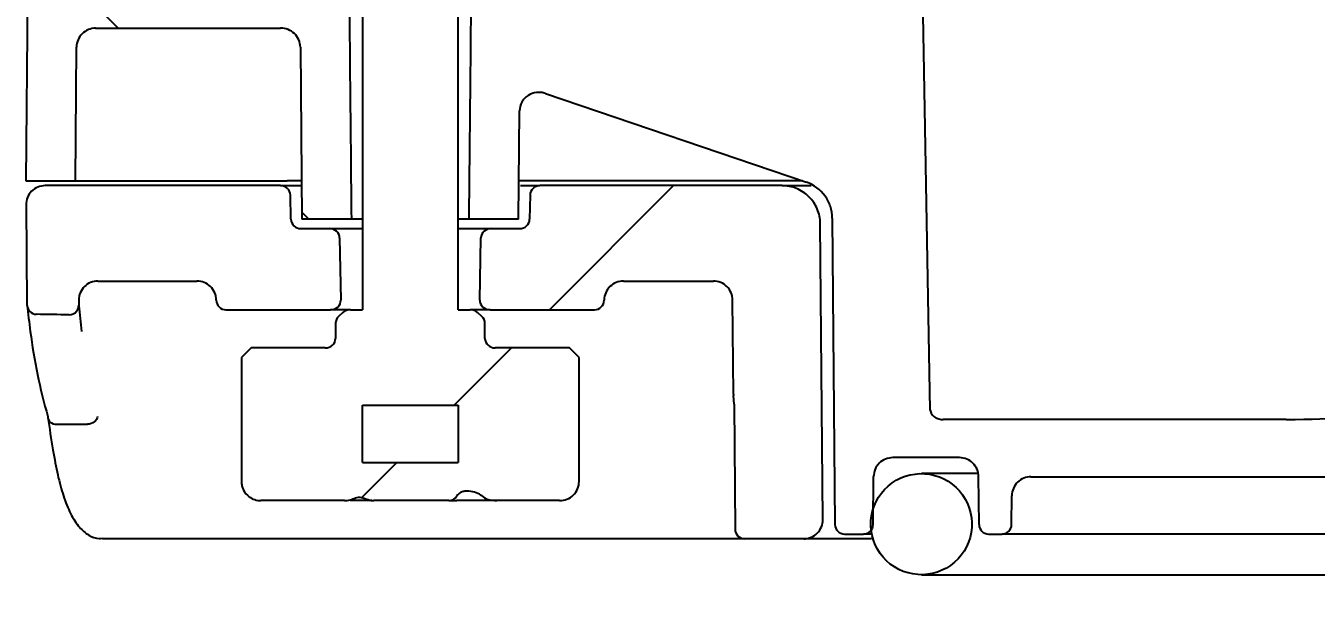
# Model space of a CAD drawing. Header units: millimetres. Extents: x 0 to 4637, y 0 to 3023.
# Drawn here: x 3237.1 to 3292.3, y 2655 to 2679.6 of the extents above; entities that cross this region are included whole.
import ezdxf
from ezdxf import colors
from ezdxf.entities.mleader import LeaderData, LeaderLine
from ezdxf.math import Vec2, Vec3

# ---------------------------------------------------------------- set-up
doc = ezdxf.new("R2010")
doc.units = ezdxf.units.MM
for name, color, linetype in [('ABVP_PLASTIC_HOS', 7, 'Continuous'), ('CARBON_FILTER_HO', 7, 'Continuous'), ('Default', 7, 'Continuous'), ('KNOB_FOR_CABINET', 7, 'Continuous'), ('O-RING_FOR_ABV_3', 7, 'Continuous')]:
    doc.layers.add(name, color=color, linetype=linetype)
doc.styles.get("Standard").update_dxf_attribs({"font": 'calibri.ttf'})

# ---------------------------------------------------------------- blocks, each defined once
blk = doc.blocks.new('SE11')
at = {"layer": 'ABVP_PLASTIC_HOS', "linetype": 'Continuous'}
h = blk.add_hatch(dxfattribs=at)
h.set_pattern_fill('ANSI34', scale=2, angle=90, style=0)
edge = h.paths.add_edge_path()
edge.add_line((387.8821, 338.9617), (389.1426, 338.9617))
edge.add_spline(control_points=[(389.1426, 338.9617), (389.1597, 338.9617), (389.177, 338.9584), (389.2089, 338.9459), (389.2238, 338.9365), (389.2488, 338.913), (389.2591, 338.8987), (389.2731, 338.8672), (389.2769, 338.8502), (389.277, 338.8328)], knot_values=[0, 0, 0, 0, 0.25, 0.25, 0.5, 0.5, 0.75, 0.75, 1, 1, 1, 1], degree=3, periodic=0)
edge.add_line((389.277, 338.8328), (389.2877, 337.6617))
edge.add_line((389.2877, 337.6617), (389.6246, 337.6617))
edge.add_spline(control_points=[(389.6246, 337.6617), (389.6189, 338.2342), (389.6133, 338.8066), (389.6077, 339.3791), (389.6046, 339.6951), (389.6015, 340.0112), (389.5984, 340.3273)], knot_values=[0, 0, 0, 0, 0.013212, 0.013212, 0.013212, 0.020506, 0.020506, 0.020506, 0.020506], degree=3, periodic=0)
edge.add_spline(control_points=[(389.5984, 340.3273), (389.5982, 340.3452), (389.5893, 340.3623), (389.5623, 340.3854), (389.5445, 340.3917), (389.5267, 340.3917)], knot_values=[0, 0, 0, 0, 0.5, 0.5, 1, 1, 1, 1], degree=3, periodic=0)
edge.add_line((389.5267, 340.3917), (387.557, 340.3917))
edge.add_spline(control_points=[(387.557, 340.3917), (387.5402, 340.3917), (387.5232, 340.3884), (387.4919, 340.3755), (387.4776, 340.366), (387.4413, 340.3301), (387.4273, 340.297), (387.427, 340.2628)], knot_values=[0, 0, 0, 0, 0.25, 0.25, 0.5, 0.5, 1, 1, 1, 1], degree=3, periodic=0)
edge.add_line((387.427, 340.2628), (387.4066, 337.9217))
edge.add_line((387.4066, 337.9217), (387.7441, 337.9217))
edge.add_line((387.7441, 337.9217), (387.7521, 338.8328))
edge.add_spline(control_points=[(387.7521, 338.8328), (387.7524, 338.867), (387.7664, 338.9001), (387.8027, 338.936), (387.817, 338.9455), (387.8483, 338.9584), (387.8652, 338.9617), (387.8821, 338.9617)], knot_values=[0, 0, 0, 0, 0.5, 0.5, 0.75, 0.75, 1, 1, 1, 1], degree=3, periodic=0)
h = blk.add_hatch(dxfattribs=at)
h.set_pattern_fill('ANSI34', scale=2, angle=90, style=0)
edge = h.paths.add_edge_path()
edge.add_line((392.9843, 335.5167), (393.1145, 335.5167))
edge.add_spline(control_points=[(393.1145, 335.5167), (393.1314, 335.5167), (393.1482, 335.5236), (393.1724, 335.5475), (393.1794, 335.5641), (393.1795, 335.5811)], knot_values=[0, 0, 0, 0, 0.5, 0.5, 1, 1, 1, 1], degree=3, periodic=0)
edge.add_line((393.1795, 335.5811), (393.1824, 335.9078))
edge.add_spline(control_points=[(393.1824, 335.9078), (393.1827, 335.9419), (393.1968, 335.9751), (393.245, 336.0229), (393.2786, 336.0367), (393.3125, 336.0367)], knot_values=[0, 0, 0, 0, 0.5, 0.5, 1, 1, 1, 1], degree=3, periodic=0)
edge.add_line((393.3125, 336.0367), (393.7677, 336.0367))
edge.add_spline(control_points=[(393.7677, 336.0367), (393.7846, 336.0367), (393.8016, 336.0333), (393.8328, 336.0205), (393.8473, 336.0109), (393.8712, 335.9872), (393.881, 335.9728), (393.8941, 335.9417), (393.8976, 335.9248), (393.8978, 335.9078)], knot_values=[0, 0, 0, 0, 0.25, 0.25, 0.5, 0.5, 0.75, 0.75, 1, 1, 1, 1], degree=3, periodic=0)
edge.add_line((393.8978, 335.9078), (393.9006, 335.5811))
edge.add_spline(control_points=[(393.9006, 335.5811), (393.9008, 335.5641), (393.9079, 335.5474), (393.9319, 335.5237), (393.9487, 335.5167), (393.9657, 335.5167)], knot_values=[0, 0, 0, 0, 0.5, 0.5, 1, 1, 1, 1], degree=3, periodic=0)
edge.add_line((393.9657, 335.5167), (394.0575, 335.5167))
edge.add_spline(control_points=[(394.0575, 335.5167), (394.0744, 335.5167), (394.0912, 335.5236), (394.1154, 335.5475), (394.1224, 335.5641), (394.1226, 335.5811)], knot_values=[0, 0, 0, 0, 0.5, 0.5, 1, 1, 1, 1], degree=3, periodic=0)
edge.add_line((394.1226, 335.5811), (394.1243, 335.7778))
edge.add_spline(control_points=[(394.1243, 335.7778), (394.1246, 335.8119), (394.1387, 335.8451), (394.187, 335.8929), (394.2205, 335.9067), (394.2544, 335.9067)], knot_values=[0, 0, 0, 0, 0.5, 0.5, 1, 1, 1, 1], degree=3, periodic=0)
edge.add_line((394.2544, 335.9067), (397.2917, 335.9067))
edge.add_line((397.2917, 335.9067), (397.2951, 336.2968))
edge.add_spline(control_points=[(397.2951, 336.2968), (397.3392, 336.9311), (397.3833, 337.5654), (397.4273, 338.1997)], knot_values=[0, 0, 0, 0, 0.014673, 0.014673, 0.014673, 0.014673], degree=3, periodic=0)
edge.add_spline(control_points=[(397.4273, 338.1997), (397.4285, 338.216), (397.4312, 338.2323), (397.4395, 338.2637), (397.4451, 338.2789), (397.4591, 338.3083), (397.4676, 338.3225), (397.4868, 338.3486), (397.4976, 338.3607), (397.5336, 338.3942), (397.5613, 338.4116), (397.6071, 338.4296), (397.6227, 338.4341), (397.6545, 338.4401), (397.671, 338.4417), (397.6873, 338.4417)], knot_values=[0, 0, 0, 0, 0.125, 0.125, 0.25, 0.25, 0.375, 0.375, 0.5, 0.5, 0.75, 0.75, 0.875, 0.875, 1, 1, 1, 1], degree=3, periodic=0)
edge.add_line((397.6873, 338.4417), (399.2611, 338.4417))
edge.add_line((399.2611, 338.4417), (399.2492, 339.3517))
edge.add_line((399.2492, 339.3517), (399.0532, 339.3517))
edge.add_spline(control_points=[(399.0532, 339.3517), (399.0331, 339.3517), (399.0138, 339.3445), (398.9892, 339.3279), (398.9815, 339.3213), (398.9716, 339.3102), (398.9684, 339.3062), (398.9634, 339.2976), (398.9615, 339.2929), (398.9613, 339.2878)], knot_values=[0, 0, 0, 0, 0.5, 0.5, 0.75, 0.75, 0.875, 0.875, 1, 1, 1, 1], degree=3, periodic=0)
edge.add_spline(control_points=[(398.9613, 339.2878), (398.9586, 339.2344), (398.9557, 339.181), (398.9501, 339.101), (398.9481, 339.0743), (398.9438, 339.0344), (398.9424, 339.021), (398.9388, 339.0047), (398.9383, 339.0013), (398.936, 338.9978), (398.9352, 338.997), (398.9337, 338.9978), (398.9333, 338.9987), (398.9323, 339.001), (398.9318, 339.0026), (398.9298, 339.0108), (398.929, 339.0176), (398.9282, 339.0243)], knot_values=[0, 0, 0, 0, 0.5, 0.5, 0.75, 0.75, 0.875, 0.875, 0.90625, 0.90625, 0.914063, 0.914063, 0.921875, 0.921875, 0.9375, 0.9375, 1, 1, 1, 1], degree=3, periodic=0)
edge.add_line((398.9282, 339.0243), (398.8966, 339.2875))
edge.add_ellipse((398.3024, 339.2867), major_axis=(0.5943, 0), ratio=0.109378, start_angle=0.75, end_angle=90)
edge.add_line((398.3024, 339.3517), (397.5326, 339.3517))
edge.add_ellipse((397.5326, 339.2867), major_axis=(-0.5943, 0), ratio=0.109378, start_angle=270, end_angle=359.25)
edge.add_line((396.9384, 339.2875), (396.5881, 336.3608))
edge.add_ellipse((395.9939, 336.3617), major_axis=(0.5943, 0), ratio=0.109378, start_angle=270, end_angle=359.25)
edge.add_line((395.9939, 336.2967), (393.6571, 336.2967))
edge.add_spline(control_points=[(393.6571, 336.2967), (393.647, 336.2967), (393.6371, 336.2979), (393.6178, 336.303), (393.6084, 336.3069), (393.5915, 336.3175), (393.5838, 336.3243), (393.5725, 336.341), (393.569, 336.3508), (393.5688, 336.3608)], knot_values=[0, 0, 0, 0, 0.25, 0.25, 0.5, 0.5, 0.75, 0.75, 1, 1, 1, 1], degree=3, periodic=0)
edge.add_spline(control_points=[(393.5688, 336.3608), (393.5514, 337.3364), (393.534, 338.312), (393.5165, 339.2875)], knot_values=[0, 0, 0, 0, 0.022517, 0.022517, 0.022517, 0.022517], degree=3, periodic=0)
edge.add_spline(control_points=[(393.5165, 339.2875), (393.5163, 339.2977), (393.5127, 339.3075), (393.5011, 339.3243), (393.4934, 339.3311), (393.4762, 339.3417), (393.4667, 339.3455), (393.4471, 339.3505), (393.4372, 339.3517), (393.4271, 339.3517)], knot_values=[0, 0, 0, 0, 0.25, 0.25, 0.5, 0.5, 0.75, 0.75, 1, 1, 1, 1], degree=3, periodic=0)
edge.add_line((393.4271, 339.3517), (393.0965, 339.3517))
edge.add_spline(control_points=[(393.0965, 339.3517), (393.0625, 339.3517), (393.0282, 339.3582), (392.9814, 339.379), (392.9665, 339.3879), (392.9403, 339.4098), (392.9289, 339.4231), (392.9211, 339.4384)], knot_values=[0, 0, 0, 0, 0.5, 0.5, 0.75, 0.75, 1, 1, 1, 1], degree=3, periodic=0)
edge.add_spline(control_points=[(392.9211, 339.4384), (392.9132, 339.4538), (392.8984, 339.4648), (392.8667, 339.4786), (392.8493, 339.4817), (392.8321, 339.4817)], knot_values=[0, 0, 0, 0, 0.5, 0.5, 1, 1, 1, 1], degree=3, periodic=0)
edge.add_line((392.8321, 339.4817), (392.8028, 339.4817))
edge.add_spline(control_points=[(392.8028, 339.4817), (392.7854, 339.4817), (392.7679, 339.4785), (392.7359, 339.4649), (392.7207, 339.4539), (392.7125, 339.4384)], knot_values=[0, 0, 0, 0, 0.5, 0.5, 1, 1, 1, 1], degree=3, periodic=0)
edge.add_spline(control_points=[(392.7125, 339.4384), (392.7043, 339.4226), (392.6921, 339.4091), (392.6645, 339.387), (392.6487, 339.3782), (392.5997, 339.3578), (392.5641, 339.3517), (392.5288, 339.3517)], knot_values=[0, 0, 0, 0, 0.25, 0.25, 0.5, 0.5, 1, 1, 1, 1], degree=3, periodic=0)
edge.add_line((392.5288, 339.3517), (391.7946, 339.3517))
edge.add_spline(control_points=[(391.7946, 339.3517), (391.7716, 339.3517), (391.749, 339.3539), (391.7045, 339.363), (391.6823, 339.3699), (391.6411, 339.3894), (391.6214, 339.4022), (391.598, 339.4273), (391.5912, 339.4368), (391.5815, 339.4576), (391.5786, 339.4691), (391.5784, 339.4806)], knot_values=[0, 0, 0, 0, 0.25, 0.25, 0.5, 0.5, 0.75, 0.75, 0.875, 0.875, 1, 1, 1, 1], degree=3, periodic=0)
edge.add_spline(control_points=[(391.5784, 339.4806), (391.5742, 339.7628), (391.5701, 340.045), (391.5659, 340.3273)], knot_values=[0, 0, 0, 0, 0.006514, 0.006514, 0.006514, 0.006514], degree=3, periodic=0)
edge.add_spline(control_points=[(391.5659, 340.3273), (391.5657, 340.339), (391.5596, 340.3503), (391.5433, 340.3672), (391.5331, 340.3735), (391.5117, 340.383), (391.5002, 340.3864), (391.4773, 340.3907), (391.4657, 340.3917), (391.4539, 340.3917)], knot_values=[0, 0, 0, 0, 0.25, 0.25, 0.5, 0.5, 0.75, 0.75, 1, 1, 1, 1], degree=3, periodic=0)
edge.add_line((391.4539, 340.3917), (390.5247, 340.3917))
edge.add_spline(control_points=[(390.5247, 340.3917), (390.5068, 340.3917), (390.4891, 340.3854), (390.462, 340.3623), (390.4532, 340.3453), (390.453, 340.3273)], knot_values=[0, 0, 0, 0, 0.5, 0.5, 1, 1, 1, 1], degree=3, periodic=0)
edge.add_spline(control_points=[(390.453, 340.3273), (390.4472, 339.7394), (390.4415, 339.1516), (390.4357, 338.5637), (390.4327, 338.2631), (390.4298, 337.9624), (390.4268, 337.6617)], knot_values=[0, 0, 0, 0, 0.013566, 0.013566, 0.013566, 0.020506, 0.020506, 0.020506, 0.020506], degree=3, periodic=0)
edge.add_line((390.4268, 337.6617), (390.7637, 337.6617))
edge.add_line((390.7637, 337.6617), (390.7704, 338.3987))
edge.add_spline(control_points=[(390.7704, 338.3987), (390.7706, 338.4195), (390.7759, 338.4399), (390.7911, 338.4671), (390.7972, 338.4755), (390.8112, 338.4905), (390.8193, 338.4972), (390.8451, 338.514), (390.865, 338.5212), (390.8956, 338.5248), (390.9061, 338.5249), (390.9266, 338.5227), (390.9366, 338.5205), (390.9465, 338.5171)], knot_values=[0, 0, 0, 0, 0.25, 0.25, 0.375, 0.375, 0.5, 0.5, 0.75, 0.75, 0.875, 0.875, 1, 1, 1, 1], degree=3, periodic=0)
edge.add_spline(control_points=[(390.9465, 338.5171), (391.5392, 338.3157), (392.1319, 338.1142), (392.7246, 337.9128)], knot_values=[0, 0, 0, 0, 1, 1, 1, 1], degree=3, periodic=0)
edge.add_spline(control_points=[(392.7246, 337.9128), (392.7757, 337.8954), (392.8205, 337.8622), (392.8675, 337.7971), (392.8797, 337.7732), (392.8965, 337.7221), (392.9008, 337.6959), (392.901, 337.6689)], knot_values=[0, 0, 0, 0, 0.5, 0.5, 0.75, 0.75, 1, 1, 1, 1], degree=3, periodic=0)
edge.add_line((392.901, 337.6689), (392.9193, 335.5811))
edge.add_spline(control_points=[(392.9193, 335.5811), (392.9194, 335.5641), (392.9265, 335.5474), (392.9505, 335.5237), (392.9674, 335.5167), (392.9843, 335.5167)], knot_values=[0, 0, 0, 0, 0.5, 0.5, 1, 1, 1, 1], degree=3, periodic=0)
at = {"layer": 'CARBON_FILTER_HO', "linetype": 'Continuous'}
h = blk.add_hatch(dxfattribs=at)
h.set_pattern_fill('ANSI34', angle=9e-06, style=0)
edge = h.paths.add_edge_path()
edge.add_line((387.8974, 337.2392), (388.5728, 337.2392))
edge.add_spline(control_points=[(388.5728, 337.2392), (388.5898, 337.2392), (388.6069, 337.2359), (388.6383, 337.2231), (388.653, 337.2136), (388.6773, 337.19), (388.6872, 337.1757), (388.7006, 337.1443), (388.7042, 337.1275), (388.7044, 337.1103)], knot_values=[0, 0, 0, 0, 0.25, 0.25, 0.5, 0.5, 0.75, 0.75, 1, 1, 1, 1], degree=3, periodic=0)
edge.add_line((388.7044, 337.1103), (388.7044, 337.1086))
edge.add_spline(control_points=[(388.7044, 337.1086), (388.7045, 337.0914), (388.7119, 337.0747), (388.7363, 337.051), (388.7533, 337.0442), (388.7703, 337.0442)], knot_values=[0, 0, 0, 0, 0.5, 0.5, 1, 1, 1, 1], degree=3, periodic=0)
edge.add_line((388.7703, 337.0442), (389.4822, 337.0442))
edge.add_spline(control_points=[(389.4822, 337.0442), (389.5001, 337.0442), (389.5182, 337.0508), (389.5447, 337.0746), (389.5531, 337.0922), (389.5528, 337.1103)], knot_values=[0, 0, 0, 0, 0.5, 0.5, 1, 1, 1, 1], degree=3, periodic=0)
edge.add_spline(control_points=[(389.5528, 337.1103), (389.5501, 337.2512), (389.5474, 337.392), (389.5447, 337.5328)], knot_values=[0, 0, 0, 0, 0.003251, 0.003251, 0.003251, 0.003251], degree=3, periodic=0)
edge.add_spline(control_points=[(389.5447, 337.5328), (389.5444, 337.5505), (389.5357, 337.5674), (389.5094, 337.5904), (389.4918, 337.5967), (389.4743, 337.5967)], knot_values=[0, 0, 0, 0, 0.5, 0.5, 1, 1, 1, 1], degree=3, periodic=0)
edge.add_line((389.4743, 337.5967), (389.28, 337.5967))
edge.add_spline(control_points=[(389.28, 337.5967), (389.2629, 337.5967), (389.2457, 337.6032), (389.2207, 337.6265), (389.2129, 337.6432), (389.2126, 337.6606)], knot_values=[0, 0, 0, 0, 0.5, 0.5, 1, 1, 1, 1], degree=3, periodic=0)
edge.add_line((389.2126, 337.6606), (389.2096, 337.8253))
edge.add_spline(control_points=[(389.2096, 337.8253), (389.2093, 337.8426), (389.2016, 337.8592), (389.1767, 337.8825), (389.1596, 337.8892), (389.1426, 337.8892)], knot_values=[0, 0, 0, 0, 0.5, 0.5, 1, 1, 1, 1], degree=3, periodic=0)
edge.add_line((389.1426, 337.8892), (387.5383, 337.8892))
edge.add_spline(control_points=[(387.5383, 337.8892), (387.5213, 337.8892), (387.5042, 337.8858), (387.4725, 337.8726), (387.4581, 337.863), (387.4339, 337.8385), (387.4243, 337.824), (387.4114, 337.7924), (387.4081, 337.7753), (387.4083, 337.7581)], knot_values=[0, 0, 0, 0, 0.25, 0.25, 0.5, 0.5, 0.75, 0.75, 1, 1, 1, 1], degree=3, periodic=0)
edge.add_line((387.4083, 337.7581), (387.4142, 337.0789))
edge.add_spline(control_points=[(387.4142, 337.0789), (387.4144, 337.0618), (387.4212, 337.0452), (387.4448, 337.0209), (387.4613, 337.0136), (387.4784, 337.0133)], knot_values=[0, 0, 0, 0, 0.5, 0.5, 1, 1, 1, 1], degree=3, periodic=0)
edge.add_line((387.4784, 337.0133), (387.7012, 337.0094))
edge.add_spline(control_points=[(387.7012, 337.0094), (387.7211, 337.0091), (387.7405, 337.0184), (387.7528, 337.0341)], knot_values=[0, 0, 0, 0, 1, 1, 1, 1], degree=3, periodic=0)
edge.add_spline(control_points=[(387.7528, 337.0341), (387.762, 337.0457), (387.767, 337.06), (387.7671, 337.0748)], knot_values=[0, 0, 0, 0, 1, 1, 1, 1], degree=3, periodic=0)
edge.add_line((387.7671, 337.0748), (387.7674, 337.1103))
edge.add_spline(control_points=[(387.7674, 337.1103), (387.7676, 337.1274), (387.7711, 337.1443), (387.7842, 337.1754), (387.794, 337.1897), (387.8179, 337.2134), (387.8323, 337.223), (387.8636, 337.2358), (387.8805, 337.2392), (387.8974, 337.2392)], knot_values=[0, 0, 0, 0, 0.25, 0.25, 0.5, 0.5, 0.75, 0.75, 1, 1, 1, 1], degree=3, periodic=0)
h = blk.add_hatch(dxfattribs=at)
h.set_pattern_fill('ANSI34', angle=9e-06, style=0)
edge = h.paths.add_edge_path()
edge.add_spline(control_points=[(392.2277, 336.4688), (392.2277, 336.4655), (392.2279, 336.4623), (392.2282, 336.4591)], knot_values=[0, 0, 0, 0, 0.000075, 0.000075, 0.000075, 0.000075], degree=3, periodic=0)
edge.add_spline(control_points=[(392.2282, 336.4591), (392.2302, 336.4393), (392.2313, 336.4196), (392.2315, 336.3999)], knot_values=[0, 0, 0, 0, 1, 1, 1, 1], degree=3, periodic=0)
edge.add_line((392.2315, 336.3999), (392.2389, 335.5486))
edge.add_spline(control_points=[(392.2389, 335.5486), (392.239, 335.5315), (392.2462, 335.5149), (392.2701, 335.4911), (392.287, 335.4842), (392.3039, 335.4842)], knot_values=[0, 0, 0, 0, 0.5, 0.5, 1, 1, 1, 1], degree=3, periodic=0)
edge.add_line((392.3039, 335.4842), (392.7065, 335.4842))
edge.add_spline(control_points=[(392.7065, 335.4842), (392.7408, 335.4842), (392.7747, 335.4983), (392.823, 335.547), (392.8369, 335.5809), (392.8366, 335.6153)], knot_values=[0, 0, 0, 0, 0.5, 0.5, 1, 1, 1, 1], degree=3, periodic=0)
edge.add_line((392.8366, 335.6153), (392.819, 337.6315))
edge.add_spline(control_points=[(392.819, 337.6315), (392.8188, 337.6485), (392.817, 337.6653), (392.8102, 337.6983), (392.8051, 337.7147), (392.7919, 337.746), (392.7838, 337.7608), (392.7649, 337.7888), (392.7539, 337.802), (392.7179, 337.8377), (392.689, 337.8568), (392.6266, 337.8825), (392.5926, 337.8892), (392.5589, 337.8892)], knot_values=[0, 0, 0, 0, 0.125, 0.125, 0.25, 0.25, 0.375, 0.375, 0.5, 0.5, 0.75, 0.75, 1, 1, 1, 1], degree=3, periodic=0)
edge.add_line((392.5589, 337.8892), (390.9088, 337.8892))
edge.add_spline(control_points=[(390.9088, 337.8892), (390.8918, 337.8892), (390.8747, 337.8826), (390.8497, 337.8592), (390.8421, 337.8426), (390.8418, 337.8253)], knot_values=[0, 0, 0, 0, 0.5, 0.5, 1, 1, 1, 1], degree=3, periodic=0)
edge.add_line((390.8418, 337.8253), (390.8388, 337.6606))
edge.add_spline(control_points=[(390.8388, 337.6606), (390.8385, 337.6432), (390.8308, 337.6266), (390.8056, 337.6032), (390.7885, 337.5967), (390.7714, 337.5967)], knot_values=[0, 0, 0, 0, 0.5, 0.5, 1, 1, 1, 1], degree=3, periodic=0)
edge.add_line((390.7714, 337.5967), (390.5771, 337.5967))
edge.add_spline(control_points=[(390.5771, 337.5967), (390.5596, 337.5967), (390.5421, 337.5904), (390.5156, 337.5673), (390.507, 337.5506), (390.5067, 337.5328)], knot_values=[0, 0, 0, 0, 0.5, 0.5, 1, 1, 1, 1], degree=3, periodic=0)
edge.add_spline(control_points=[(390.5067, 337.5328), (390.504, 337.392), (390.5013, 337.2512), (390.4986, 337.1103)], knot_values=[0, 0, 0, 0, 0.003251, 0.003251, 0.003251, 0.003251], degree=3, periodic=0)
edge.add_spline(control_points=[(390.4986, 337.1103), (390.4982, 337.0922), (390.5066, 337.0747), (390.5333, 337.0508), (390.5512, 337.0442), (390.5692, 337.0442)], knot_values=[0, 0, 0, 0, 0.5, 0.5, 1, 1, 1, 1], degree=3, periodic=0)
edge.add_line((390.5692, 337.0442), (391.2811, 337.0442))
edge.add_spline(control_points=[(391.2811, 337.0442), (391.2981, 337.0442), (391.315, 337.0509), (391.3396, 337.0748), (391.3468, 337.0914), (391.347, 337.1086)], knot_values=[0, 0, 0, 0, 0.5, 0.5, 1, 1, 1, 1], degree=3, periodic=0)
edge.add_line((391.347, 337.1086), (391.347, 337.1103))
edge.add_spline(control_points=[(391.347, 337.1103), (391.3473, 337.1447), (391.3617, 337.1779), (391.3985, 337.2137), (391.413, 337.2231), (391.4446, 337.2359), (391.4616, 337.2392), (391.4786, 337.2392)], knot_values=[0, 0, 0, 0, 0.5, 0.5, 0.75, 0.75, 1, 1, 1, 1], degree=3, periodic=0)
edge.add_line((391.4786, 337.2392), (392.0913, 337.2392))
edge.add_spline(control_points=[(392.0913, 337.2392), (392.1082, 337.2392), (392.1253, 337.2358), (392.1566, 337.2231), (392.1711, 337.2135), (392.1953, 337.1898), (392.2051, 337.1755), (392.2184, 337.1442), (392.2219, 337.1275), (392.2221, 337.1103)], knot_values=[0, 0, 0, 0, 0.25, 0.25, 0.5, 0.5, 0.75, 0.75, 1, 1, 1, 1], degree=3, periodic=0)
edge.add_line((392.2221, 337.1103), (392.2277, 336.4688))
at = {"layer": 'KNOB_FOR_CABINET', "linetype": 'Continuous'}
h = blk.add_hatch(dxfattribs=at)
h.set_pattern_fill('LINE', angle=45, style=0)
edge = h.paths.add_edge_path()
edge.add_spline(control_points=[(389.6183, 337.0442), (389.5996, 337.0442), (389.581, 337.0378), (389.567, 337.0251)], knot_values=[0, 0, 0, 0, 1, 1, 1, 1], degree=3, periodic=0)
edge.add_spline(control_points=[(389.567, 337.0251), (389.5571, 337.0162), (389.5472, 337.0072), (389.5374, 336.9982)], knot_values=[0, 0, 0, 0, 1, 1, 1, 1], degree=3, periodic=0)
edge.add_spline(control_points=[(389.5374, 336.9982), (389.5245, 336.9865), (389.5167, 336.9697), (389.5167, 336.9523)], knot_values=[0, 0, 0, 0, 1, 1, 1, 1], degree=3, periodic=0)
edge.add_line((389.5167, 336.9523), (389.5167, 336.8492))
edge.add_spline(control_points=[(389.5167, 336.8492), (389.5167, 336.8313), (389.5084, 336.8143), (389.482, 336.7906), (389.4644, 336.7842), (389.4468, 336.7842)], knot_values=[0, 0, 0, 0, 0.5, 0.5, 1, 1, 1, 1], degree=3, periodic=0)
edge.add_line((389.4468, 336.7842), (388.9418, 336.7842))
edge.add_spline(control_points=[(388.9418, 336.7842), (388.9198, 336.7626), (388.8979, 336.7411), (388.8759, 336.7195)], knot_values=[0, 0, 0, 0, 0.00071, 0.00071, 0.00071, 0.00071], degree=3, periodic=0)
edge.add_line((388.8759, 336.7195), (388.8759, 335.9392))
edge.add_spline(control_points=[(388.8759, 335.9392), (388.8759, 335.9285), (388.8759, 335.9178), (388.8759, 335.9071)], knot_values=[0, 0, 0, 0, 0.000247, 0.000247, 0.000247, 0.000247], degree=3, periodic=0)
edge.add_line((388.8759, 335.9071), (388.8759, 335.8742))
edge.add_spline(control_points=[(388.8759, 335.8742), (388.8759, 335.8641), (388.8771, 335.8542), (388.8817, 335.8347), (388.8852, 335.8252), (388.8986, 335.7984), (388.9118, 335.7826), (388.928, 335.7706)], knot_values=[0, 0, 0, 0, 0.25, 0.25, 0.5, 0.5, 1, 1, 1, 1], degree=3, periodic=0)
edge.add_spline(control_points=[(388.928, 335.7706), (388.9511, 335.7534), (388.9794, 335.7442), (389.0081, 335.7442)], knot_values=[0, 0, 0, 0, 1, 1, 1, 1], degree=3, periodic=0)
edge.add_line((389.0081, 335.7442), (389.5769, 335.7442))
edge.add_ellipse((389.5769, 335.8059), major_axis=(0.0954, 0), ratio=0.647339, start_angle=270, end_angle=293.8122)
edge.add_spline(control_points=[(389.6155, 335.7494), (389.6281, 335.7531), (389.6403, 335.7583), (389.6591, 335.7646), (389.6656, 335.7664), (389.6787, 335.7679), (389.6853, 335.7676), (389.7049, 335.7637), (389.717, 335.7582), (389.7419, 335.7494), (389.7546, 335.7459), (389.7677, 335.7446)], knot_values=[0, 0, 0, 0, 0.25, 0.25, 0.375, 0.375, 0.5, 0.5, 0.75, 0.75, 1, 1, 1, 1], degree=3, periodic=0)
edge.add_ellipse((389.7775, 335.8059), major_axis=(0.081, 0), ratio=0.762202, start_angle=263.07898, end_angle=270)
edge.add_line((389.7775, 335.7442), (390.2876, 335.7442))
edge.add_spline(control_points=[(390.2876, 335.7442), (390.3102, 335.7442), (390.332, 335.7564), (390.3436, 335.7759)], knot_values=[0, 0, 0, 0, 1, 1, 1, 1], degree=3, periodic=0)
edge.add_spline(control_points=[(390.3436, 335.7759), (390.3495, 335.7857), (390.3579, 335.7936), (390.3679, 335.799)], knot_values=[0, 0, 0, 0, 1, 1, 1, 1], degree=3, periodic=0)
edge.add_ellipse((390.4089, 335.7442), major_axis=(0.0764, 0), ratio=0.851189, start_angle=112.01261, end_angle=122.47867)
edge.add_spline(control_points=[(390.3803, 335.8044), (390.3873, 335.8069), (390.3946, 335.8081), (390.4092, 335.809), (390.4166, 335.809), (390.424, 335.8084)], knot_values=[0, 0, 0, 0, 0.5, 0.5, 1, 1, 1, 1], degree=3, periodic=0)
edge.add_ellipse((390.4047, 335.7442), major_axis=(0.1238, 0), ratio=0.524859, start_angle=29.15537, end_angle=81.05042)
edge.add_ellipse((390.6156, 335.8059), major_axis=(0.1177, 0), ratio=0.524859, start_angle=209.15537, end_angle=270)
edge.add_line((390.6156, 335.7442), (391.0433, 335.7442))
edge.add_spline(control_points=[(391.0433, 335.7442), (391.0604, 335.7442), (391.0776, 335.7475), (391.1094, 335.7603), (391.1241, 335.7697), (391.1612, 335.8057), (391.1758, 335.8395), (391.1758, 335.8742)], knot_values=[0, 0, 0, 0, 0.25, 0.25, 0.5, 0.5, 1, 1, 1, 1], degree=3, periodic=0)
edge.add_line((391.1758, 335.8742), (391.1758, 336.7192))
edge.add_spline(control_points=[(391.1758, 336.7192), (391.1537, 336.7409), (391.1317, 336.7625), (391.1096, 336.7842)], knot_values=[0, 0, 0, 0, 0.000714, 0.000714, 0.000714, 0.000714], degree=3, periodic=0)
edge.add_line((391.1096, 336.7842), (390.6046, 336.7842))
edge.add_spline(control_points=[(390.6046, 336.7842), (390.587, 336.7842), (390.5693, 336.7907), (390.5431, 336.8142), (390.5347, 336.8314), (390.5347, 336.8492)], knot_values=[0, 0, 0, 0, 0.5, 0.5, 1, 1, 1, 1], degree=3, periodic=0)
edge.add_line((390.5347, 336.8492), (390.5347, 336.9523))
edge.add_spline(control_points=[(390.5347, 336.9523), (390.5347, 336.9697), (390.5268, 336.9865), (390.514, 336.9982)], knot_values=[0, 0, 0, 0, 1, 1, 1, 1], degree=3, periodic=0)
edge.add_spline(control_points=[(390.514, 336.9982), (390.5042, 337.0072), (390.4943, 337.0162), (390.4844, 337.0251)], knot_values=[0, 0, 0, 0, 1, 1, 1, 1], degree=3, periodic=0)
edge.add_spline(control_points=[(390.4844, 337.0251), (390.4705, 337.0378), (390.4517, 337.0442), (390.4331, 337.0442)], knot_values=[0, 0, 0, 0, 1, 1, 1, 1], degree=3, periodic=0)
edge.add_line((390.4331, 337.0442), (390.3512, 337.0442))
edge.add_line((390.3512, 337.0442), (390.3512, 342.9592))
edge.add_spline(control_points=[(390.3512, 342.9592), (390.3245, 342.9815), (390.2974, 343.0033), (390.2696, 343.0242)], knot_values=[0, 0, 0, 0, 1, 1, 1, 1], degree=3, periodic=0)
edge.add_line((390.2696, 343.0242), (389.7818, 343.0242))
edge.add_spline(control_points=[(389.7818, 343.0242), (389.754, 343.0033), (389.7269, 342.9815), (389.7002, 342.9592)], knot_values=[0, 0, 0, 0, 1, 1, 1, 1], degree=3, periodic=0)
edge.add_line((389.7002, 342.9592), (389.7002, 337.0442))
edge.add_line((389.7002, 337.0442), (389.6183, 337.0442))
h.paths.add_polyline_path([(389.7002, 336.0042), (390.3512, 336.0042), (390.3512, 336.3942), (389.7002, 336.3942)])
at = {"layer": 'O-RING_FOR_ABV_3', "linetype": 'Continuous'}
h = blk.add_hatch(dxfattribs=at)
h.set_pattern_fill('LINE', angle=135, style=0)
edge = h.paths.add_edge_path()
edge.add_spline(control_points=[(393.8297, 335.4612), (393.8378, 335.4825), (393.8437, 335.5042), (393.8512, 335.5484), (393.8528, 335.5712), (393.8514, 335.6164), (393.8486, 335.6387), (393.8386, 335.6826), (393.8313, 335.7043), (393.8128, 335.7453), (393.8017, 335.7648), (393.7755, 335.8018), (393.7605, 335.8189), (393.7279, 335.8497), (393.7099, 335.8636), (393.6715, 335.8877), (393.6514, 335.8977), (393.6094, 335.9137), (393.5873, 335.9198), (393.5428, 335.9273), (393.5204, 335.9288), (393.4753, 335.9276), (393.4526, 335.9247), (393.4088, 335.9147), (393.3875, 335.9076), (393.346, 335.889), (393.3264, 335.8778), (393.2898, 335.8518), (393.2725, 335.8368), (393.2415, 335.804), (393.2277, 335.7862), (393.2038, 335.7481), (393.1935, 335.7276), (393.1775, 335.6856), (393.1716, 335.6639), (393.164, 335.6193), (393.1624, 335.5966), (393.1643, 335.5293), (393.1746, 335.4842), (393.2021, 335.4227), (393.2135, 335.4028), (393.2396, 335.366), (393.2543, 335.3491), (393.2871, 335.3181), (393.3052, 335.304), (393.3432, 335.2802), (393.3633, 335.2701), (393.4058, 335.2539), (393.4276, 335.248), (393.4719, 335.2404), (393.4946, 335.2388), (393.5398, 335.2401), (393.5621, 335.2429), (393.606, 335.2529), (393.6278, 335.2602), (393.6688, 335.2785), (393.6883, 335.2896), (393.7253, 335.3158), (393.7425, 335.3307), (393.7888, 335.3796), (393.8134, 335.4186), (393.8297, 335.4612)], knot_values=[0, 0, 0, 0, 0.03125, 0.03125, 0.0625, 0.0625, 0.09375, 0.09375, 0.125, 0.125, 0.15625, 0.15625, 0.1875, 0.1875, 0.21875, 0.21875, 0.25, 0.25, 0.28125, 0.28125, 0.3125, 0.3125, 0.34375, 0.34375, 0.375, 0.375, 0.40625, 0.40625, 0.4375, 0.4375, 0.46875, 0.46875, 0.5, 0.5, 0.53125, 0.53125, 0.5625, 0.5625, 0.625, 0.625, 0.65625, 0.65625, 0.6875, 0.6875, 0.71875, 0.71875, 0.75, 0.75, 0.78125, 0.78125, 0.8125, 0.8125, 0.84375, 0.84375, 0.875, 0.875, 0.90625, 0.90625, 0.9375, 0.9375, 1, 1, 1, 1], degree=3, periodic=1)
at = {"layer": 'ABVP_PLASTIC_HOS', "color": 7, "linetype": 'Continuous'}
for p, q in [((387.427, 340.2628), (387.4066, 337.9217)), ((393.5688, 336.3608), (393.5165, 339.2875)), ((387.8821, 338.9617), (389.1426, 338.9617)), ((387.7441, 337.9217), (387.7521, 338.8328)), ((389.277, 338.8328), (389.2877, 337.6617)), ((390.9465, 338.5171), (392.7246, 337.9128)), ((390.7637, 337.6617), (390.7704, 338.3987)), ((387.4066, 337.9217), (387.7441, 337.9217)), ((387.7441, 337.9217), (389.1868, 337.9217)), ((389.2851, 337.9217), (389.1868, 337.9217)), ((392.6985, 337.9217), (390.7661, 337.9217)), ((392.901, 337.6689), (392.9193, 335.5811)), ((389.6246, 337.6617), (389.2877, 337.6617)), ((389.7002, 337.6617), (389.6246, 337.6617)), ((390.4268, 337.6617), (390.3512, 337.6617)), ((390.7637, 337.6617), (390.4268, 337.6617)), ((395.9939, 336.2967), (393.6571, 336.2967)), ((393.7677, 336.0367), (393.3125, 336.0367)), ((393.1795, 335.5811), (393.1824, 335.9078)), ((393.9006, 335.5811), (393.8978, 335.9078)), ((394.2544, 335.9067), (397.2917, 335.9067)), ((394.1226, 335.5811), (394.1243, 335.7778)), ((392.9843, 335.5167), (393.1145, 335.5167)), ((393.1609, 335.5167), (393.1145, 335.5167)), ((393.9657, 335.5167), (394.0575, 335.5167)), ((409.3936, 335.5167), (394.0575, 335.5167))]:
    blk.add_line(p, q, dxfattribs=at)
blk.add_ellipse((395.9939, 336.3617), major_axis=(0.5943, 0), ratio=0.109378, start_param=4.712389, end_param=6.270095, dxfattribs=at)
for points, knots in [([(389.5984, 340.3273), (389.6015, 340.0112), (389.6046, 339.6951), (389.6077, 339.3791), (389.6133, 338.8066), (389.6189, 338.2342), (389.6246, 337.6617)], [0, 0, 0, 0, 0.355713, 0.355713, 0.355713, 1, 1, 1, 1]), ([(390.4268, 337.6617), (390.4298, 337.9624), (390.4327, 338.2631), (390.4357, 338.5637), (390.4415, 339.1516), (390.4472, 339.7394), (390.453, 340.3273)], [0, 0, 0, 0, 0.338411, 0.338411, 0.338411, 1, 1, 1, 1]), ([(387.8821, 338.9617), (387.8652, 338.9617), (387.8483, 338.9584), (387.817, 338.9455), (387.8027, 338.936), (387.7664, 338.9001), (387.7524, 338.867), (387.7521, 338.8328)], [0, 0, 0, 0, 0.25, 0.25, 0.5, 0.5, 1, 1, 1, 1]), ([(389.277, 338.8328), (389.2769, 338.8502), (389.2731, 338.8672), (389.2591, 338.8987), (389.2488, 338.913), (389.2238, 338.9365), (389.2089, 338.9459), (389.177, 338.9584), (389.1597, 338.9617), (389.1426, 338.9617)], [0, 0, 0, 0, 0.25, 0.25, 0.5, 0.5, 0.75, 0.75, 1, 1, 1, 1]), ([(390.9465, 338.5171), (390.9366, 338.5205), (390.9266, 338.5227), (390.9061, 338.5249), (390.8956, 338.5248), (390.865, 338.5212), (390.8451, 338.514), (390.8193, 338.4972), (390.8112, 338.4905), (390.7972, 338.4755), (390.7911, 338.4671), (390.7759, 338.4399), (390.7706, 338.4195), (390.7704, 338.3987)], [0, 0, 0, 0, 0.125, 0.125, 0.25, 0.25, 0.5, 0.5, 0.625, 0.625, 0.75, 0.75, 1, 1, 1, 1]), ([(392.901, 337.6689), (392.9008, 337.6959), (392.8965, 337.7221), (392.8797, 337.7732), (392.8675, 337.7971), (392.8205, 337.8622), (392.7757, 337.8954), (392.7246, 337.9128)], [0, 0, 0, 0, 0.25, 0.25, 0.5, 0.5, 1, 1, 1, 1]), ([(393.5688, 336.3608), (393.569, 336.3508), (393.5725, 336.341), (393.5838, 336.3243), (393.5915, 336.3175), (393.6084, 336.3069), (393.6178, 336.303), (393.6371, 336.2979), (393.647, 336.2967), (393.6571, 336.2967)], [0, 0, 0, 0, 0.25, 0.25, 0.5, 0.5, 0.75, 0.75, 1, 1, 1, 1]), ([(393.3125, 336.0367), (393.2786, 336.0367), (393.245, 336.0229), (393.1968, 335.9751), (393.1827, 335.9419), (393.1824, 335.9078)], [0, 0, 0, 0, 0.5, 0.5, 1, 1, 1, 1]), ([(393.8978, 335.9078), (393.8976, 335.9248), (393.8941, 335.9417), (393.881, 335.9728), (393.8712, 335.9872), (393.8473, 336.0109), (393.8328, 336.0205), (393.8016, 336.0333), (393.7846, 336.0367), (393.7677, 336.0367)], [0, 0, 0, 0, 0.25, 0.25, 0.5, 0.5, 0.75, 0.75, 1, 1, 1, 1]), ([(394.2544, 335.9067), (394.2205, 335.9067), (394.187, 335.8929), (394.1387, 335.8451), (394.1246, 335.8119), (394.1243, 335.7778)], [0, 0, 0, 0, 0.5, 0.5, 1, 1, 1, 1]), ([(392.9193, 335.5811), (392.9194, 335.5641), (392.9265, 335.5474), (392.9505, 335.5237), (392.9674, 335.5167), (392.9843, 335.5167)], [0, 0, 0, 0, 0.5, 0.5, 1, 1, 1, 1]), ([(393.1145, 335.5167), (393.1314, 335.5167), (393.1482, 335.5236), (393.1724, 335.5475), (393.1794, 335.5641), (393.1795, 335.5811)], [0, 0, 0, 0, 0.5, 0.5, 1, 1, 1, 1]), ([(393.9006, 335.5811), (393.9008, 335.5641), (393.9079, 335.5474), (393.9319, 335.5237), (393.9487, 335.5167), (393.9657, 335.5167)], [0, 0, 0, 0, 0.5, 0.5, 1, 1, 1, 1]), ([(394.0575, 335.5167), (394.0744, 335.5167), (394.0912, 335.5236), (394.1154, 335.5475), (394.1224, 335.5641), (394.1226, 335.5811)], [0, 0, 0, 0, 0.5, 0.5, 1, 1, 1, 1])]:
    blk.add_open_spline(points, degree=3, knots=knots, dxfattribs=at)
at = {"layer": 'CARBON_FILTER_HO', "color": 7, "linetype": 'Continuous'}
for p, q in [((389.1426, 337.8892), (387.5383, 337.8892)), ((389.1426, 337.8892), (389.2815, 337.8892)), ((390.7765, 337.8892), (390.9088, 337.8892)), ((392.5589, 337.8892), (390.9088, 337.8892)), ((392.5589, 337.8892), (392.7572, 337.8892)), ((387.4083, 337.7581), (387.4142, 337.0789)), ((389.2126, 337.6606), (389.2096, 337.8253)), ((390.8418, 337.8253), (390.8388, 337.6606)), ((389.28, 337.5967), (389.4743, 337.5967)), ((389.4743, 337.5967), (389.7002, 337.5967)), ((390.3512, 337.5967), (390.5771, 337.5967)), ((390.5771, 337.5967), (390.7714, 337.5967)), ((392.8366, 335.6153), (392.819, 337.6315)), ((389.5447, 337.5328), (389.5528, 337.1103)), ((390.4986, 337.1103), (390.5067, 337.5328)), ((387.8974, 337.2392), (388.5728, 337.2392)), ((391.4786, 337.2392), (392.0913, 337.2392)), ((387.7674, 337.1103), (387.7671, 337.0748)), ((388.7044, 337.1103), (388.7044, 337.1086)), ((391.347, 337.1086), (391.347, 337.1103)), ((392.2277, 336.4688), (392.2221, 337.1103)), ((388.7703, 337.0442), (389.4822, 337.0442)), ((389.6183, 337.0442), (389.4822, 337.0442)), ((390.5692, 337.0442), (390.4331, 337.0442)), ((390.5692, 337.0442), (391.2811, 337.0442)), ((392.2277, 336.4688), (392.2282, 336.4591)), ((392.2315, 336.3999), (392.2282, 336.4591)), ((392.2315, 336.3999), (392.2389, 335.5486)), ((387.6174, 336.2642), (387.6183, 336.2642)), ((387.6183, 336.2642), (387.8263, 336.2642)), ((387.827, 336.2642), (387.8263, 336.2642)), ((388.4254, 335.4842), (387.9285, 335.4842)), ((389.6728, 335.4842), (388.4254, 335.4842)), ((391.4888, 335.4842), (389.6728, 335.4842)), ((392.3039, 335.4842), (391.4888, 335.4842)), ((392.7065, 335.4842), (392.3039, 335.4842)), ((393.168, 335.4842), (392.7065, 335.4842))]:
    blk.add_line(p, q, dxfattribs=at)
for centre, radius, start, end in [((443.6386, 344.1039), 56.6616, 187.12194, 187.30851), ((408.7645, 339.2054), 21.1053, 185.79781, 186.28239), ((391.2028, 337.3727), 3.7955, 187.21696, 196.14904), ((404.7351, 338.8662), 17.3673, 188.46562, 189.19537)]:
    blk.add_arc(centre, radius, start, end, dxfattribs=at)
blk.add_ellipse((383.773, 335.0942), major_axis=(20.8963, 0), ratio=0.093318, start_param=1.381685, end_param=1.392528, dxfattribs=at)
for points, knots in [([(387.5383, 337.8892), (387.5213, 337.8892), (387.5042, 337.8858), (387.4725, 337.8726), (387.4581, 337.863), (387.4339, 337.8385), (387.4243, 337.824), (387.4114, 337.7924), (387.4081, 337.7753), (387.4083, 337.7581)], [0, 0, 0, 0, 0.25, 0.25, 0.5, 0.5, 0.75, 0.75, 1, 1, 1, 1]), ([(389.2096, 337.8253), (389.2093, 337.8426), (389.2016, 337.8592), (389.1767, 337.8825), (389.1596, 337.8892), (389.1426, 337.8892)], [0, 0, 0, 0, 0.5, 0.5, 1, 1, 1, 1]), ([(390.9088, 337.8892), (390.8918, 337.8892), (390.8747, 337.8826), (390.8497, 337.8592), (390.8421, 337.8426), (390.8418, 337.8253)], [0, 0, 0, 0, 0.5, 0.5, 1, 1, 1, 1]), ([(392.819, 337.6315), (392.8188, 337.6485), (392.817, 337.6653), (392.8102, 337.6983), (392.8051, 337.7147), (392.7919, 337.746), (392.7838, 337.7608), (392.7649, 337.7888), (392.7539, 337.802), (392.7179, 337.8377), (392.689, 337.8568), (392.6266, 337.8825), (392.5926, 337.8892), (392.5589, 337.8892)], [0, 0, 0, 0, 0.125, 0.125, 0.25, 0.25, 0.375, 0.375, 0.5, 0.5, 0.75, 0.75, 1, 1, 1, 1]), ([(389.2126, 337.6606), (389.2129, 337.6432), (389.2207, 337.6265), (389.2457, 337.6032), (389.2629, 337.5967), (389.28, 337.5967)], [0, 0, 0, 0, 0.5, 0.5, 1, 1, 1, 1]), ([(389.5447, 337.5328), (389.5444, 337.5505), (389.5357, 337.5674), (389.5094, 337.5904), (389.4918, 337.5967), (389.4743, 337.5967)], [0, 0, 0, 0, 0.5, 0.5, 1, 1, 1, 1]), ([(390.5771, 337.5967), (390.5596, 337.5967), (390.5421, 337.5904), (390.5156, 337.5673), (390.507, 337.5506), (390.5067, 337.5328)], [0, 0, 0, 0, 0.5, 0.5, 1, 1, 1, 1]), ([(390.7714, 337.5967), (390.7885, 337.5967), (390.8056, 337.6032), (390.8308, 337.6266), (390.8385, 337.6432), (390.8388, 337.6606)], [0, 0, 0, 0, 0.5, 0.5, 1, 1, 1, 1]), ([(387.8974, 337.2392), (387.8805, 337.2392), (387.8636, 337.2358), (387.8323, 337.223), (387.8179, 337.2134), (387.794, 337.1897), (387.7842, 337.1754), (387.7711, 337.1443), (387.7676, 337.1274), (387.7674, 337.1103)], [0, 0, 0, 0, 0.25, 0.25, 0.5, 0.5, 0.75, 0.75, 1, 1, 1, 1]), ([(388.7044, 337.1103), (388.7042, 337.1275), (388.7006, 337.1443), (388.6872, 337.1757), (388.6773, 337.19), (388.653, 337.2136), (388.6383, 337.2231), (388.6069, 337.2359), (388.5898, 337.2392), (388.5728, 337.2392)], [0, 0, 0, 0, 0.25, 0.25, 0.5, 0.5, 0.75, 0.75, 1, 1, 1, 1]), ([(391.4786, 337.2392), (391.4616, 337.2392), (391.4446, 337.2359), (391.413, 337.2231), (391.3985, 337.2137), (391.3617, 337.1779), (391.3473, 337.1447), (391.347, 337.1103)], [0, 0, 0, 0, 0.25, 0.25, 0.5, 0.5, 1, 1, 1, 1]), ([(392.2221, 337.1103), (392.2219, 337.1275), (392.2184, 337.1442), (392.2051, 337.1755), (392.1953, 337.1898), (392.1711, 337.2135), (392.1566, 337.2231), (392.1253, 337.2358), (392.1082, 337.2392), (392.0913, 337.2392)], [0, 0, 0, 0, 0.25, 0.25, 0.5, 0.5, 0.75, 0.75, 1, 1, 1, 1]), ([(387.4142, 337.0789), (387.4144, 337.0618), (387.4212, 337.0452), (387.4448, 337.0209), (387.4613, 337.0136), (387.4784, 337.0133)], [0, 0, 0, 0, 0.5, 0.5, 1, 1, 1, 1]), ([(388.7044, 337.1086), (388.7045, 337.0914), (388.7119, 337.0747), (388.7363, 337.051), (388.7533, 337.0442), (388.7703, 337.0442)], [0, 0, 0, 0, 0.5, 0.5, 1, 1, 1, 1]), ([(389.4822, 337.0442), (389.5001, 337.0442), (389.5182, 337.0508), (389.5447, 337.0746), (389.5531, 337.0922), (389.5528, 337.1103)], [0, 0, 0, 0, 0.5, 0.5, 1, 1, 1, 1]), ([(390.4986, 337.1103), (390.4982, 337.0922), (390.5066, 337.0747), (390.5333, 337.0508), (390.5512, 337.0442), (390.5692, 337.0442)], [0, 0, 0, 0, 0.5, 0.5, 1, 1, 1, 1]), ([(391.2811, 337.0442), (391.2981, 337.0442), (391.315, 337.0509), (391.3396, 337.0748), (391.3468, 337.0914), (391.347, 337.1086)], [0, 0, 0, 0, 0.5, 0.5, 1, 1, 1, 1]), ([(387.5571, 336.317), (387.5558, 336.3031), (387.5615, 336.2891), (387.5837, 336.2695), (387.6001, 336.2638), (387.6174, 336.2642)], [0, 0, 0, 0, 0.5, 0.5, 1, 1, 1, 1]), ([(387.8947, 336.317), (387.8932, 336.3036), (387.8852, 336.29), (387.8604, 336.2705), (387.8437, 336.2646), (387.827, 336.2642)], [0, 0, 0, 0, 0.5, 0.5, 1, 1, 1, 1]), ([(387.5909, 336.0909), (387.6023, 336.0263), (387.6219, 335.9181), (387.6625, 335.7705), (387.7101, 335.6511), (387.7666, 335.5625), (387.8311, 335.5081), (387.8898, 335.4826), (387.9199, 335.4865), (387.9283, 335.4876)], [0, 0, 0, 0, 0.167774, 0.335725, 0.506608, 0.682353, 0.827512, 0.959447, 1, 1, 1, 1]), ([(392.7065, 335.4842), (392.7408, 335.4842), (392.7747, 335.4983), (392.823, 335.547), (392.8369, 335.5809), (392.8366, 335.6153)], [0, 0, 0, 0, 0.5, 0.5, 1, 1, 1, 1]), ([(392.2389, 335.5486), (392.239, 335.5315), (392.2462, 335.5149), (392.2701, 335.4911), (392.287, 335.4842), (392.3039, 335.4842)], [0, 0, 0, 0, 0.5, 0.5, 1, 1, 1, 1])]:
    blk.add_open_spline(points, degree=3, knots=knots, dxfattribs=at)
for points in [[(387.7528, 337.0341), (387.762, 337.0457), (387.767, 337.06), (387.7671, 337.0748)], [(387.7012, 337.0094), (387.7211, 337.0091), (387.7405, 337.0184), (387.7528, 337.0341)]]:
    blk.add_open_spline(points, degree=3, dxfattribs=at)
at = {"layer": 'KNOB_FOR_CABINET', "color": 7, "linetype": 'Continuous'}
for p, q in [((389.7002, 342.9592), (389.7002, 337.0442)), ((390.3512, 337.0442), (390.3512, 342.9592)), ((389.567, 337.0251), (389.5374, 336.9982)), ((389.6183, 337.0442), (389.7002, 337.0442)), ((390.3512, 337.0442), (390.4331, 337.0442)), ((390.514, 336.9982), (390.4844, 337.0251)), ((389.5167, 336.9523), (389.5167, 336.8492)), ((390.5347, 336.8492), (390.5347, 336.9523)), ((388.9418, 336.7842), (388.8759, 336.7195)), ((389.4468, 336.7842), (388.9418, 336.7842)), ((391.1096, 336.7842), (390.6046, 336.7842)), ((391.1758, 336.7192), (391.1096, 336.7842)), ((388.8759, 336.7195), (388.8759, 335.9392)), ((391.1758, 335.8742), (391.1758, 336.7192)), ((389.7002, 336.0042), (389.7002, 336.3942)), ((389.7002, 336.3942), (390.3512, 336.3942)), ((390.3512, 336.3942), (390.3512, 336.0042)), ((389.7002, 336.0042), (390.3512, 336.0042)), ((388.8759, 335.9392), (388.8759, 335.9071)), ((388.8759, 335.9071), (388.8759, 335.8742)), ((389.5769, 335.7442), (389.0081, 335.7442)), ((389.7634, 335.7442), (389.6155, 335.7442)), ((390.2876, 335.7442), (389.7775, 335.7442)), ((390.2876, 335.7442), (390.3437, 335.7442)), ((390.6156, 335.7442), (390.3437, 335.7442)), ((391.0433, 335.7442), (390.6156, 335.7442))]:
    blk.add_line(p, q, dxfattribs=at)
for centre, major_axis, ratio, start_param, end_param in [((389.5769, 335.8059), (0.0954, 0), 0.647339, 4.712389, 5.12799), ((389.7775, 335.8059), (0.081, 0), 0.762202, 4.591594, 4.712389), ((390.4089, 335.7442), (0.0764, 0), 0.851189, 1.954989, 2.137656), ((390.4047, 335.7442), (0.1238, 0), 0.524859, 0.508857, 1.414597), ((390.6156, 335.8059), (0.1177, 0), 0.524859, 3.65045, 4.712389)]:
    blk.add_ellipse(centre, major_axis=major_axis, ratio=ratio, start_param=start_param, end_param=end_param, dxfattribs=at)
for points in [[(389.5374, 336.9982), (389.5245, 336.9865), (389.5167, 336.9697), (389.5167, 336.9523)], [(389.6183, 337.0442), (389.5996, 337.0442), (389.581, 337.0378), (389.567, 337.0251)], [(390.4844, 337.0251), (390.4705, 337.0378), (390.4517, 337.0442), (390.4331, 337.0442)], [(390.5347, 336.9523), (390.5347, 336.9697), (390.5268, 336.9865), (390.514, 336.9982)], [(388.928, 335.7706), (388.9511, 335.7534), (388.9794, 335.7442), (389.0081, 335.7442)], [(390.2876, 335.7442), (390.3102, 335.7442), (390.332, 335.7564), (390.3436, 335.7759)], [(390.3679, 335.799), (390.3579, 335.7936), (390.3495, 335.7857), (390.3436, 335.7759)]]:
    blk.add_open_spline(points, degree=3, dxfattribs=at)
for points, knots in [([(389.4468, 336.7842), (389.4644, 336.7842), (389.482, 336.7906), (389.5084, 336.8143), (389.5167, 336.8313), (389.5167, 336.8492)], [0, 0, 0, 0, 0.5, 0.5, 1, 1, 1, 1]), ([(390.5347, 336.8492), (390.5347, 336.8314), (390.5431, 336.8142), (390.5693, 336.7907), (390.587, 336.7842), (390.6046, 336.7842)], [0, 0, 0, 0, 0.5, 0.5, 1, 1, 1, 1]), ([(388.8759, 335.8742), (388.8759, 335.8641), (388.8771, 335.8542), (388.8817, 335.8347), (388.8852, 335.8252), (388.8986, 335.7984), (388.9118, 335.7826), (388.928, 335.7706)], [0, 0, 0, 0, 0.25, 0.25, 0.5, 0.5, 1, 1, 1, 1]), ([(391.0433, 335.7442), (391.0604, 335.7442), (391.0776, 335.7475), (391.1094, 335.7603), (391.1241, 335.7697), (391.1612, 335.8057), (391.1758, 335.8395), (391.1758, 335.8742)], [0, 0, 0, 0, 0.25, 0.25, 0.5, 0.5, 1, 1, 1, 1]), ([(389.6155, 335.7494), (389.6281, 335.7531), (389.6403, 335.7583), (389.6591, 335.7646), (389.6656, 335.7664), (389.6787, 335.7679), (389.6853, 335.7676), (389.7049, 335.7637), (389.717, 335.7582), (389.7419, 335.7494), (389.7546, 335.7459), (389.7677, 335.7446)], [0, 0, 0, 0, 0.25, 0.25, 0.375, 0.375, 0.5, 0.5, 0.75, 0.75, 1, 1, 1, 1]), ([(390.424, 335.8084), (390.4166, 335.809), (390.4092, 335.809), (390.3946, 335.8081), (390.3873, 335.8069), (390.3803, 335.8044)], [0, 0, 0, 0, 0.5, 0.5, 1, 1, 1, 1])]:
    blk.add_open_spline(points, degree=3, knots=knots, dxfattribs=at)
at = {"layer": 'O-RING_FOR_ABV_3', "color": 7, "linetype": 'Continuous'}
for p, q in [((393.8893, 335.9283), (393.5076, 335.9283)), ((393.5076, 335.2393), (409.9436, 335.2393))]:
    blk.add_line(p, q, dxfattribs=at)
blk.add_open_spline([(393.8297, 335.4612), (393.8621, 335.5463), (393.8589, 335.6428), (393.7852, 335.8069), (393.7144, 335.8737), (393.5464, 335.9377), (393.4498, 335.9354), (393.2837, 335.8611), (393.2176, 335.7906), (393.1534, 335.6226), (393.1562, 335.5252), (393.2296, 335.3611), (393.2996, 335.2944), (393.4695, 335.2296), (393.5661, 335.2326), (393.7304, 335.3061), (393.7972, 335.3761), (393.8297, 335.4612)], degree=3, knots=[0, 0, 0, 0, 0.125, 0.125, 0.25, 0.25, 0.375, 0.375, 0.5, 0.5, 0.625, 0.625, 0.75, 0.75, 0.875, 0.875, 1, 1, 1, 1], dxfattribs=at)

msp = doc.modelspace()

# ---------------------------------------------------------------- block references
at = {"layer": 'Default', "xscale": 6.278552465, "yscale": 6.278552465, "zscale": 6.278552465}
msp.add_blockref('SE11', (804.7265, 551.3132), dxfattribs=at)

# ---------------------------------------------------------------- leaders
at = {"layer": 'Default', "color": 7, "linetype": 'Continuous'}
ml = msp.add_multileader_mtext('Standard', dxfattribs=at)
ml.set_content('{\\pxsm0.9;\\fSolid Edge ANSI|b0||i0||c0|p34;\\W1.;ANTIBLAST VALVE\\P(MOUNTED ON 4" FLANGE)\\P}', color=256)
ml.set_leader_properties()
ml.build(insert=Vec2(0, 0))
ml.multileader.update_dxf_attribs({"dogleg_length": 52.3848, "arrow_head_size": 27.9082})
ctx = ml.context
ctx.base_point, ctx.char_height, ctx.arrow_head_size, ctx.landing_gap_size, ctx.plane_origin, ctx.plane_x_axis = Vec3(3358.7101, 2875.106), 27.908166, 27.9082, 9.7679, Vec3(804.7265, 551.3132), Vec3(0.1592724, 0)
notes = []
notes.append((ctx, [(0, (1, 1, 0), (3306.3252, 2875.106), (1, 0), 52.3848, [(0, [(3269.2706, 2720.3125)], 0, [])])]))
ctx.mtext.insert = Vec3(3368.4779, 2889.179)
for ctx, leaders in notes:
    for number, flags, end, landing, length, lines in leaders:
        leader = LeaderData()
        leader.index, (leader.has_last_leader_line, leader.has_dogleg_vector, leader.attachment_direction) = number, flags
        leader.last_leader_point, leader.dogleg_vector, leader.dogleg_length = Vec3(end), Vec3(landing), length
        for number, points, colour, breaks in lines:
            line = LeaderLine()
            line.index, line.vertices, line.color, line.breaks = number, Vec3.list(points), colors.encode_raw_color(colour), breaks
            leader.lines.append(line)
        ctx.leaders.append(leader)

doc.saveas('drawing.dxf')
